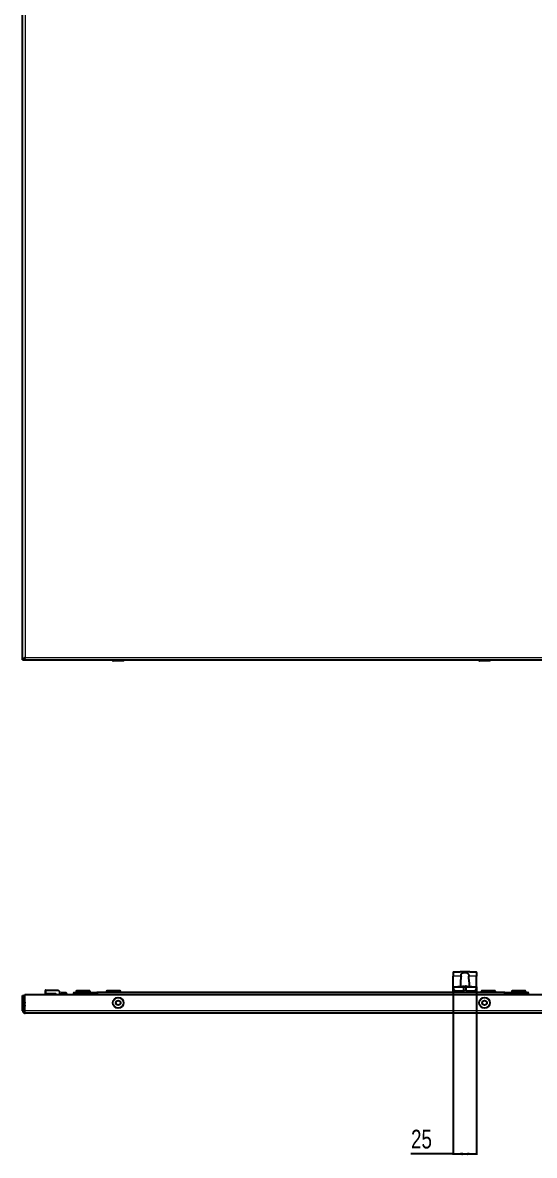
# Model space of a CAD drawing. Header units: millimetres. Extents: x -902 to 2905, y -1229 to 1219.
# Drawn here: x 1339 to 1885, y -1229 to -20 of the extents above; entities that cross this region are included whole.
import ezdxf

# ---------------------------------------------------------------- set-up
doc = ezdxf.new("R2010")
doc.units = ezdxf.units.MM
doc.layers.add('FORMAT', color=7, linetype='Continuous')
doc.styles.add('SLDTEXTSTYLE0', font='TXT', dxfattribs={"width": 0.75})
doc.dimstyles.new('SLDDIMSTYLE0', dxfattribs={"dimtxt": 20, "dimasz": 10, "dimexe": 0, "dimexo": 0.0625, "dimgap": 5, "dimtad": 2, "dimdec": 1, "dimrnd": 1e-09, "dimzin": 12, "dimdsep": 46, "dimtxsty": 'SLDTEXTSTYLE0', "dimsah": 1, "dimcen": 0.09, "dimadec": 0, "dimazin": 3, "dimtfac": 1, "dimtofl": 0, "dimtmove": 0, "dimatfit": 3, "dimfxl": 0, "dimfrac": 2, "dimtolj": 1, "dimtzin": 12, "dimarcsym": 0})

# ---------------------------------------------------------------- blocks, each defined once
blk = doc.blocks.new('_D_11')
at = {"layer": 'FORMAT'}
for p, q in [((1798.1, -1049.6), (1798.1, -1228.8)), ((1823.1, -1049.6), (1823.1, -1228.8)), ((1798.1, -1227.8), (1753.1, -1227.8)), ((1798.1, -1227.8), (1823.1, -1227.8))]:
    blk.add_line(p, q, dxfattribs=at)
for points in [[(1798.1, -1227.8), (1808.1, -1229.3), (1808.1, -1226.3)], [(1823.1, -1227.8), (1813.1, -1226.3), (1813.1, -1229.3)]]:
    blk.add_solid(points, dxfattribs=at)
at = {"layer": 'FORMAT', "insert": (1753.1, -1202), "char_height": 20, "attachment_point": 1, "style": 'SLDTEXTSTYLE0'}
blk.add_mtext('25', dxfattribs=at)

msp = doc.modelspace()

# ---------------------------------------------------------------- linework, layer by layer
at = {"color": 7, "linetype": 'Continuous', "lineweight": 25}
for p, q in [((1338.62, -700.62), (1338.62, 454.38)), ((1338.62, -700.62), (1340.62, -700.62)), ((1340.92, -700.62), (1340.92, -698.91)), ((1340.92, -700.62), (1931.32, -700.62)), ((1434.87, -700.62), (1434.87, -701.37)), ((1446.37, -701.37), (1446.37, -700.62)), ((1825.87, -700.62), (1825.87, -701.37)), ((1837.37, -701.37), (1837.37, -700.62)), ((1443.63, -701.62), (1435.12, -701.62)), ((1446.12, -701.62), (1443.63, -701.62)), ((1837.12, -701.62), (1826.12, -701.62)), ((1798.12, -1034.21), (1798.12, -1038.05)), ((1798.12, -1049.55), (1798.12, -1038.05)), ((1805.14, -1033.65), (1799.62, -1033.65)), ((1806.03, -1033.6), (1805.51, -1033.61)), ((1815.22, -1033.55), (1806.03, -1033.55)), ((1815.74, -1033.61), (1815.22, -1033.59)), ((1821.62, -1033.65), (1816.1, -1033.65)), ((1823.12, -1034.21), (1823.12, -1038.05)), ((1823.12, -1049.55), (1823.12, -1038.05)), ((1798.12, -1050.42), (1798.12, -1049.55)), ((1798.12, -1049.55), (1811.62, -1049.55)), ((1798.12, -1055.55), (1798.12, -1050.42)), ((1803, -1049.45), (1803, -1049.55)), ((1803.14, -1049.45), (1803.14, -1049.55)), ((1803.26, -1049.45), (1803.26, -1049.55)), ((1804.07, -1049.45), (1803.26, -1049.45)), ((1804.07, -1049.45), (1804.07, -1049.55)), ((1804.22, -1049.45), (1804.22, -1049.55)), ((1804.34, -1049.45), (1804.34, -1049.55)), ((1804.68, -1049.45), (1804.68, -1049.55)), ((1804.86, -1049.45), (1804.86, -1049.55)), ((1805.39, -1049.45), (1805.39, -1049.55)), ((1805.77, -1045.33), (1805.77, -1047.92)), ((1805.87, -1049.45), (1805.87, -1049.55)), ((1806.04, -1049.45), (1806.04, -1049.55)), ((1806.5, -1049.45), (1806.5, -1049.55)), ((1806.64, -1049.45), (1806.64, -1049.55)), ((1806.76, -1049.45), (1806.76, -1049.55)), ((1807.07, -1049.45), (1807.07, -1049.55)), ((1808.35, -1049.45), (1807.23, -1049.45)), ((1808.35, -1049.45), (1808.35, -1049.55)), ((1808.49, -1049.45), (1808.49, -1049.55)), ((1808.68, -1049.45), (1808.68, -1049.55)), ((1808.69, -1049.45), (1808.69, -1049.55)), ((1809.28, -1049.45), (1808.69, -1049.45)), ((1809.12, -1049.04), (1809.11, -1048.99)), ((1809.28, -1049.45), (1809.28, -1049.55)), ((1810.18, -1049.45), (1809.61, -1049.45)), ((1809.62, -1049.55), (1811.62, -1049.55)), ((1809.62, -1053.55), (1809.62, -1049.55)), ((1809.68, -1048.95), (1809.67, -1048.92)), ((1810.18, -1049.45), (1810.18, -1049.55)), ((1810.19, -1049.45), (1810.19, -1049.55)), ((1810.19, -1049.45), (1810.37, -1049.45)), ((1810.37, -1049.45), (1810.37, -1049.55)), ((1810.37, -1049.45), (1810.37, -1049.45)), ((1810.39, -1049.45), (1810.39, -1049.55)), ((1810.54, -1049.45), (1810.54, -1049.55)), ((1811.34, -1049.45), (1810.54, -1049.45)), ((1811.13, -1049.22), (1811.14, -1048.92)), ((1811.34, -1049.22), (1811.37, -1048.99)), ((1811.34, -1049.45), (1811.34, -1049.55)), ((1811.48, -1049.45), (1811.48, -1049.55)), ((1811.6, -1049.45), (1811.6, -1049.55)), ((1811.6, -1049.48), (1811.94, -1049.47)), ((1811.62, -1049.55), (1811.62, -1053.55)), ((1812.03, -1049.45), (1812.03, -1049.55)), ((1812.12, -1049.55), (1823.12, -1049.55)), ((1812.16, -1049.45), (1812.16, -1049.55)), ((1812.53, -1049.45), (1812.53, -1049.55)), ((1812.78, -1049.45), (1812.78, -1049.55)), ((1812.9, -1049.45), (1812.9, -1049.55)), ((1813.04, -1049.45), (1813.04, -1049.55)), ((1813.16, -1049.45), (1813.16, -1049.55)), ((1813.59, -1049.45), (1813.59, -1049.55)), ((1813.62, -1049.45), (1813.59, -1049.45)), ((1813.63, -1049.45), (1813.63, -1049.55)), ((1813.66, -1049.45), (1813.66, -1049.55)), ((1813.83, -1049.45), (1813.83, -1049.55)), ((1814.18, -1049.45), (1814.18, -1049.55)), ((1814.67, -1049.45), (1814.67, -1049.55)), ((1814.86, -1049.45), (1814.86, -1049.55)), ((1815.21, -1049.45), (1815.21, -1049.55)), ((1815.36, -1049.45), (1815.36, -1049.55)), ((1816.42, -1049.45), (1815.36, -1049.45)), ((1815.47, -1047.92), (1815.47, -1045.33)), ((1816.42, -1049.45), (1816.42, -1049.55)), ((1816.73, -1049.45), (1816.73, -1049.55)), ((1816.9, -1049.45), (1816.9, -1049.55)), ((1817.27, -1049.45), (1817.27, -1049.55)), ((1818.03, -1049.45), (1817.27, -1049.45)), ((1818.03, -1049.45), (1818.03, -1049.55)), ((1823.12, -1050.42), (1823.12, -1049.55)), ((1823.12, -1050.42), (1823.12, -1055.55)), ((1338.62, -1074.95), (1338.62, -1058.55)), ((1338.62, -1058.55), (1340.62, -1058.55)), ((1340.62, -1074.95), (1340.62, -1058.55)), ((1340.92, -1074.95), (1340.92, -1057.55)), ((1340.92, -1057.55), (1931.32, -1057.55)), ((1363.12, -1056.85), (1363.12, -1053.25)), ((1363.12, -1056.85), (1363.12, -1057.25)), ((1363.12, -1057.55), (1363.12, -1057.25)), ((1363.32, -1053.05), (1376.62, -1053.05)), ((1373.92, -1057.05), (1363.32, -1057.05)), ((1374.12, -1057.55), (1374.12, -1057.25)), ((1376.62, -1053.05), (1376.54, -1053.25)), ((1376.62, -1053.05), (1378.12, -1054.55)), ((1378.12, -1054.55), (1377.92, -1054.63)), ((1378.12, -1054.55), (1378.12, -1057.55)), ((1385.02, -1056.05), (1379.62, -1056.05)), ((1379.62, -1056.05), (1379.62, -1057.55)), ((1385.62, -1056.65), (1385.62, -1057.55)), ((1393.12, -1057.55), (1393.12, -1055.85)), ((1393.42, -1055.55), (1417.82, -1055.55)), ((1396.12, -1053.55), (1395.62, -1054.05)), ((1395.62, -1054.05), (1395.62, -1055.55)), ((1410.62, -1054.05), (1395.62, -1054.05)), ((1396.12, -1053.55), (1410.12, -1053.55)), ((1397.98, -1055.35), (1397.98, -1055.55)), ((1401.79, -1055.35), (1401.79, -1055.55)), ((1401.79, -1055.35), (1402.59, -1055.35)), ((1402.59, -1055.35), (1402.59, -1055.55)), ((1402.59, -1055.35), (1404.46, -1055.35)), ((1403.92, -1055.35), (1403.92, -1055.32)), ((1404.46, -1055.35), (1404.46, -1055.55)), ((1404.46, -1055.35), (1405.51, -1055.35)), ((1405.51, -1055.35), (1405.51, -1055.55)), ((1405.51, -1055.35), (1406.91, -1055.35)), ((1407.08, -1055.32), (1407.08, -1055.55)), ((1407.17, -1055.35), (1407.17, -1055.55)), ((1407.17, -1055.35), (1408.52, -1055.35)), ((1408.52, -1055.35), (1408.52, -1055.55)), ((1408.52, -1055.35), (1410.52, -1055.35)), ((1410.62, -1054.05), (1410.12, -1053.55)), ((1410.52, -1055.35), (1410.52, -1055.55)), ((1410.52, -1055.35), (1413.47, -1055.35)), ((1410.62, -1055.35), (1410.62, -1054.05)), ((1413.47, -1055.35), (1413.47, -1055.55)), ((1853.12, -1055.55), (1418.12, -1055.55)), ((1418.12, -1055.55), (1418.12, -1055.85)), ((1418.12, -1055.85), (1418.12, -1056.49)), ((1418.12, -1056.49), (1418.12, -1057.55)), ((1428.62, -1053.55), (1428.12, -1054.05)), ((1428.12, -1054.05), (1428.12, -1055.55)), ((1443.12, -1054.05), (1428.12, -1054.05)), ((1428.62, -1053.55), (1442.62, -1053.55)), ((1443.12, -1054.05), (1442.62, -1053.55)), ((1443.12, -1055.55), (1443.12, -1054.05)), ((1809.62, -1053.55), (1809.62, -1053.58)), ((1811.62, -1053.58), (1811.62, -1053.55)), ((1828.62, -1053.55), (1828.12, -1054.05)), ((1828.12, -1054.05), (1828.12, -1055.55)), ((1843.12, -1054.05), (1828.12, -1054.05)), ((1828.62, -1053.55), (1842.62, -1053.55)), ((1843.12, -1054.05), (1842.62, -1053.55)), ((1843.12, -1055.55), (1843.12, -1054.05)), ((1853.12, -1055.55), (1853.12, -1055.85)), ((1853.12, -1056.49), (1853.12, -1055.85)), ((1853.12, -1056.49), (1853.12, -1057.55)), ((1853.42, -1055.55), (1877.82, -1055.55)), ((1857.77, -1055.35), (1857.77, -1055.55)), ((1857.77, -1055.35), (1858.12, -1055.35)), ((1858.12, -1055.35), (1858.12, -1055.55)), ((1858.12, -1055.35), (1858.37, -1055.35)), ((1858.37, -1055.35), (1858.37, -1055.55)), ((1858.37, -1055.35), (1858.48, -1055.35)), ((1858.48, -1055.35), (1858.48, -1055.55)), ((1859.51, -1055.35), (1859.51, -1055.55)), ((1859.51, -1055.35), (1860.16, -1055.35)), ((1860.18, -1055.35), (1860.18, -1055.55)), ((1860.18, -1055.35), (1860.52, -1055.35)), ((1860.52, -1055.35), (1860.52, -1055.55)), ((1861.12, -1053.55), (1860.62, -1054.05)), ((1860.62, -1054.05), (1860.62, -1055.35)), ((1875.62, -1054.05), (1860.62, -1054.05)), ((1861.12, -1053.55), (1875.12, -1053.55)), ((1863.84, -1055.55), (1863.84, -1055.32)), ((1863.97, -1055.35), (1864.75, -1055.35)), ((1864.75, -1055.35), (1865.55, -1055.35)), ((1864.75, -1055.35), (1864.75, -1055.55)), ((1865.55, -1055.35), (1865.55, -1055.55)), ((1865.55, -1055.35), (1866.03, -1055.35)), ((1866.03, -1055.35), (1866.03, -1055.55)), ((1866.03, -1055.35), (1867.42, -1055.35)), ((1867.06, -1055.32), (1867.06, -1055.35)), ((1867.42, -1055.35), (1867.42, -1055.55)), ((1867.42, -1055.35), (1868.47, -1055.35)), ((1868.47, -1055.35), (1868.47, -1055.55)), ((1869.52, -1055.35), (1869.52, -1055.55)), ((1869.52, -1055.35), (1871.48, -1055.35)), ((1871.48, -1055.35), (1871.48, -1055.55)), ((1871.48, -1055.35), (1873.47, -1055.35)), ((1873.47, -1055.35), (1873.47, -1055.55)), ((1875.62, -1054.05), (1875.12, -1053.55)), ((1875.62, -1055.55), (1875.62, -1054.05)), ((1878.12, -1055.85), (1878.12, -1057.55)), ((1338.62, -1074.95), (1340.62, -1074.95)), ((1931.02, -1077.55), (1341.22, -1077.55))]:
    msp.add_line(p, q, dxfattribs=at)
at = {"color": 8, "linetype": 'Continuous', "lineweight": 18}
for p, q in [((1341.22, 451.78), (1341.22, -698.02)), ((1341.22, -698.02), (1931.02, -698.02)), ((1434.87, -701.37), (1443.77, -701.37)), ((1443.77, -701.37), (1446.37, -701.37)), ((1825.87, -701.37), (1837.37, -701.37)), ((1806.53, -1038.05), (1798.12, -1038.05)), ((1823.12, -1038.05), (1814.71, -1038.05)), ((1807.23, -1049.45), (1807.23, -1049.55)), ((1809.12, -1053.55), (1809.12, -1049.55)), ((1812.12, -1049.55), (1812.12, -1053.55)), ((1363.32, -1053.25), (1363.12, -1053.25)), ((1363.32, -1056.85), (1363.12, -1056.85)), ((1363.32, -1057.25), (1363.12, -1057.25)), ((1363.32, -1053.05), (1363.32, -1053.25)), ((1363.32, -1053.25), (1363.32, -1056.85)), ((1376.54, -1053.25), (1363.32, -1053.25)), ((1363.32, -1056.85), (1373.92, -1056.85)), ((1363.32, -1056.85), (1363.32, -1057.05)), ((1363.32, -1057.25), (1363.32, -1057.05)), ((1373.92, -1057.25), (1363.32, -1057.25)), ((1363.32, -1057.25), (1363.32, -1057.55)), ((1373.92, -1056.85), (1373.92, -1057.05)), ((1373.92, -1057.05), (1373.92, -1057.25)), ((1373.92, -1057.25), (1374.12, -1057.25)), ((1373.92, -1057.55), (1373.92, -1057.25)), ((1374.32, -1057.25), (1374.12, -1057.25)), ((1374.32, -1057.25), (1374.32, -1057.55)), ((1377.92, -1054.63), (1376.54, -1053.25)), ((1377.92, -1057.55), (1377.92, -1054.63)), ((1385.02, -1057.55), (1385.02, -1056.05)), ((1393.42, -1055.85), (1393.12, -1055.85)), ((1393.42, -1055.55), (1393.42, -1055.85)), ((1393.42, -1055.85), (1393.42, -1057.55)), ((1417.82, -1055.85), (1393.42, -1055.85)), ((1399.22, -1055.35), (1399.22, -1055.55)), ((1417.82, -1055.55), (1417.82, -1055.85)), ((1417.82, -1057.55), (1417.82, -1055.85)), ((1418.12, -1055.85), (1417.82, -1055.85)), ((1799.62, -1053.55), (1799.62, -1055.55)), ((1799.62, -1053.55), (1809.12, -1053.55)), ((1808.76, -1054.06), (1808.9, -1054.54)), ((1809.12, -1053.58), (1809.12, -1053.55)), ((1809.12, -1053.55), (1809.62, -1053.55)), ((1809.12, -1053.58), (1809.62, -1053.58)), ((1811.62, -1053.55), (1809.62, -1053.55)), ((1811.62, -1053.55), (1812.12, -1053.55)), ((1811.62, -1053.58), (1812.12, -1053.58)), ((1812.12, -1053.55), (1812.12, -1053.58)), ((1812.12, -1053.55), (1821.62, -1053.55)), ((1812.35, -1054.54), (1812.48, -1054.06)), ((1821.62, -1055.55), (1821.62, -1053.55)), ((1853.42, -1055.85), (1853.12, -1055.85)), ((1853.42, -1055.85), (1853.42, -1055.55)), ((1853.42, -1055.85), (1853.42, -1057.55)), ((1877.82, -1055.85), (1853.42, -1055.85)), ((1862.25, -1055.35), (1862.25, -1055.55)), ((1877.82, -1055.55), (1877.82, -1055.85)), ((1877.82, -1057.55), (1877.82, -1055.85)), ((1878.12, -1055.85), (1877.82, -1055.85)), ((1931.32, -1074.95), (1340.92, -1074.95))]:
    msp.add_line(p, q, dxfattribs=at)
at = {"color": 7, "linetype": 'Continuous', "lineweight": 25, "flags": 128}
for points in [[(1340.92, -1063.53), (1340.76, -1063.8), (1340.62, -1064.05)], [(1340.92, -1065.95), (1340.8, -1066.43), (1340.62, -1068.05)], [(1340.62, -1068.05), (1340.8, -1069.66), (1340.92, -1070.15)], [(1340.62, -1072.05), (1340.76, -1072.3), (1340.92, -1072.56)]]:
    msp.add_lwpolyline(points, dxfattribs=at)
at = {"color": 8, "linetype": 'Continuous', "lineweight": 18, "flags": 128}
for points in [[(1340.62, -1064.73), (1340.63, -1064.71), (1340.92, -1064.12)], [(1340.92, -1071.97), (1340.63, -1071.38), (1340.62, -1071.36)]]:
    msp.add_lwpolyline(points, dxfattribs=at)
at = {"color": 7, "linetype": 'Continuous', "lineweight": 25}
for centre, radius in [((1440.62, -1066.55), 5.75), ((1831.62, -1066.55), 5.75), ((1440.62, -1066.55), 2.5), ((1831.62, -1066.55), 2.5)]:
    msp.add_circle(centre, radius, dxfattribs=at)
at = {"color": 8, "linetype": 'Continuous', "lineweight": 18}
for centre in [(1440.62, -1066.55), (1831.62, -1066.55)]:
    msp.add_circle(centre, 5.5, dxfattribs=at)
at = {"color": 7, "linetype": 'Continuous', "lineweight": 25}
for centre, radius, start, end in [((1435.12, -701.37), 0.25, 180, 270), ((1446.12, -701.37), 0.25, 270, 0), ((1826.12, -701.37), 0.25, 180, 270), ((1837.12, -701.37), 0.25, 270, 0), ((1810.62, -1056.85), 8, 100.36105, 108.44798), ((1810.62, -1056.8), 7.96, 100.89077, 108.04758), ((1808.31, -1049.85), 0.629, 75.56061, 104.43939), ((1810.69, -1055.26), 6.42, 102.43439, 110.29863), ((1809.86, -1052.7), 3.79, 92.89181, 101.41741), ((1810.37, -1056.46), 7.54, 92.0538, 98.08286), ((1809.6, -1049.44), 0.529, 72.04531, 81.62058), ((1809.89, -1053.27), 4.35, 79.33098, 87.2142), ((1811.35, -1053.27), 4.35, 92.7858, 100.66902), ((1807.37, -1049.97), 3.47, 12.23422, 16.46564), ((1811.3, -1056.48), 7.26, 85.75775, 94.24225), ((1810.87, -1056.47), 7.56, 85.34019, 87.94363), ((1811.66, -1049.51), 0.598, 99.01037, 119.47613), ((1810.5, -1051.17), 2.34, 55.39631, 68.27823), ((1811.38, -1052.7), 3.79, 78.58259, 87.10819), ((1810.62, -1056.85), 8, 70.1778, 79.63895), ((1363.32, -1053.25), 0.2, 90, 180), ((1363.32, -1056.85), 0.2, 180, 270), ((1373.92, -1057.25), 0.2, 0, 90), ((1385.02, -1056.65), 0.6, 0, 90), ((1393.42, -1055.85), 0.3, 90, 180), ((1417.82, -1055.85), 0.3, 0, 90), ((1810.62, -1060.55), 6.25, 106.01339, 126.8699), ((1808.62, -1053.58), 1, 286.01339, 0), ((1812.62, -1053.58), 1, 180, 253.98661), ((1810.62, -1060.55), 6.25, 53.1301, 73.98661), ((1853.42, -1055.85), 0.3, 90, 180), ((1877.82, -1055.85), 0.3, 0, 90)]:
    msp.add_arc(centre, radius, start, end, dxfattribs=at)
at = {"color": 8, "linetype": 'Continuous', "lineweight": 18}
for centre, radius, start, end in [((1373.92, -1057.25), 0.4, 0, 90), ((1810.62, -1060.55), 6.75, 106.01339, 132.20545), ((1808.62, -1053.58), 0.5, 286.01339, 0), ((1812.62, -1053.58), 0.5, 180, 253.98661), ((1810.62, -1060.55), 6.75, 47.79455, 73.98661)]:
    msp.add_arc(centre, radius, start, end, dxfattribs=at)
at = {"color": 7, "linetype": 'Continuous', "lineweight": 25}
for points, knots in [([(1341.22, -698.02), (1340.93, -698.2), (1340.3, -698.6), (1339.44, -699.23), (1338.76, -699.91), (1338.67, -700.38), (1338.62, -700.62)], [0, 0, 0, 0, 0.2113527, 0.4661677, 0.7210903, 1, 1, 1, 1]), ([(1341.22, -698.02), (1341.09, -698.4), (1340.86, -699.02), (1340.66, -699.88), (1340.63, -700.37), (1340.62, -700.62)], [0, 0, 0, 0, 0.4375, 0.7156903, 1, 1, 1, 1]), ([(1799.62, -1033.65), (1799.45, -1033.65), (1799.12, -1033.66), (1798.67, -1033.72), (1798.33, -1033.84), (1798.15, -1034.01), (1798.13, -1034.15), (1798.12, -1034.21)], [0, 0, 0, 0, 0.2129003, 0.4257071, 0.6406126, 0.8533821, 1, 1, 1, 1]), ([(1805.14, -1033.65), (1805.24, -1033.64), (1805.37, -1033.62), (1805.48, -1033.61), (1805.51, -1033.61)], [0, 0, 0, 0, 0.78940274, 1, 1, 1, 1]), ([(1806.53, -1038.05), (1806.48, -1039.05), (1806.37, -1041.19), (1805.85, -1043.63), (1805.79, -1044.94), (1805.77, -1045.33)], [0, 0, 0, 0, 0.3788234, 0.8122279, 1, 1, 1, 1]), ([(1806.53, -1038.05), (1806.55, -1037.63), (1806.59, -1036.8), (1806.95, -1035.71), (1807.6, -1034.9), (1808.53, -1034.41), (1809.68, -1034.17), (1811.01, -1034.12), (1812.35, -1034.29), (1813.48, -1034.76), (1814.21, -1035.56), (1814.59, -1036.59), (1814.71, -1037.46), (1814.71, -1037.95), (1814.71, -1038.05)], [0, 0, 0, 0, 0.0885051, 0.1771377, 0.2628581, 0.3446937, 0.4304853, 0.5251934, 0.6256454, 0.7239113, 0.8124944, 0.894483, 0.9789968, 1, 1, 1, 1]), ([(1815.47, -1045.33), (1815.39, -1044.42), (1815.22, -1042.56), (1814.75, -1039.97), (1814.72, -1038.43), (1814.71, -1038.05)], [0, 0, 0, 0, 0.4176682, 0.852903, 1, 1, 1, 1]), ([(1815.74, -1033.61), (1815.75, -1033.61), (1815.86, -1033.62), (1815.99, -1033.64), (1816.1, -1033.65)], [0, 0, 0, 0, 0.1619735, 1, 1, 1, 1]), ([(1823.12, -1034.21), (1823.11, -1034.13), (1823.08, -1033.97), (1822.84, -1033.81), (1822.48, -1033.71), (1822.05, -1033.66), (1821.75, -1033.65), (1821.62, -1033.65)], [0, 0, 0, 0, 0.2056827, 0.4113459, 0.6186494, 0.8323389, 1, 1, 1, 1]), ([(1798.12, -1050.42), (1798.14, -1050.59), (1798.2, -1051.02), (1798.67, -1051.97), (1799.2, -1052.86), (1799.55, -1053.43), (1799.62, -1053.54), (1799.62, -1053.55)], [0, 0, 0, 0, 0.1941403, 0.4852754, 0.8987792, 0.9967692, 1, 1, 1, 1]), ([(1803.14, -1049.45), (1803.12, -1049.45), (1803.08, -1049.45), (1803.03, -1049.45), (1803, -1049.45), (1803, -1049.45), (1803, -1049.45)], [0, 0, 0, 0, 0.2808356, 0.55925, 0.7791823, 1, 1, 1, 1]), ([(1803.26, -1049.45), (1803.26, -1049.45), (1803.26, -1049.45), (1803.23, -1049.45), (1803.19, -1049.45), (1803.16, -1049.45), (1803.14, -1049.45)], [0, 0, 0, 0, 0.2808879, 0.5594825, 0.7792702, 1, 1, 1, 1]), ([(1804.22, -1049.45), (1804.21, -1049.45), (1804.17, -1049.45), (1804.12, -1049.45), (1804.09, -1049.45), (1804.07, -1049.45)], [0, 0, 0, 0, 0.2806376, 0.5608768, 1, 1, 1, 1]), ([(1804.34, -1049.45), (1804.34, -1049.45), (1804.34, -1049.45), (1804.31, -1049.45), (1804.27, -1049.45), (1804.24, -1049.45), (1804.22, -1049.45)], [0, 0, 0, 0, 0.28094104, 0.55911367, 0.77908921, 1, 1, 1, 1]), ([(1804.86, -1049.45), (1804.8, -1049.45), (1804.69, -1049.45), (1804.68, -1049.45), (1804.68, -1049.45)], [0, 0, 0, 0, 0.5593117, 1, 1, 1, 1]), ([(1805.39, -1049.45), (1805.34, -1049.45), (1805.22, -1049.45), (1805.02, -1049.45), (1804.92, -1049.45), (1804.86, -1049.45)], [0, 0, 0, 0, 0.280496, 0.560765, 1, 1, 1, 1]), ([(1805.87, -1049.45), (1805.8, -1049.45), (1805.68, -1049.45), (1805.48, -1049.45), (1805.39, -1049.45)], [0, 0, 0, 0, 0.560137, 1, 1, 1, 1]), ([(1805.77, -1047.92), (1805.81, -1048.19), (1805.9, -1048.73), (1806.69, -1049.19), (1807.68, -1049.39), (1808.46, -1049.43), (1808.74, -1049.44)], [0, 0, 0, 0, 0.2891573, 0.5794111, 0.8475326, 1, 1, 1, 1]), ([(1806.04, -1049.45), (1806.04, -1049.45), (1806.02, -1049.45), (1805.92, -1049.45), (1805.87, -1049.45)], [0, 0, 0, 0, 0.5599138, 1, 1, 1, 1]), ([(1806.64, -1049.45), (1806.62, -1049.45), (1806.58, -1049.45), (1806.53, -1049.45), (1806.5, -1049.45), (1806.5, -1049.45), (1806.5, -1049.45)], [0, 0, 0, 0, 0.2807653, 0.5591779, 0.7791749, 1, 1, 1, 1]), ([(1806.76, -1049.45), (1806.76, -1049.45), (1806.76, -1049.45), (1806.73, -1049.45), (1806.69, -1049.45), (1806.66, -1049.45), (1806.64, -1049.45)], [0, 0, 0, 0, 0.280828, 0.5594169, 0.7793931, 1, 1, 1, 1]), ([(1807.23, -1049.45), (1807.21, -1049.45), (1807.17, -1049.45), (1807.11, -1049.45), (1807.08, -1049.45), (1807.08, -1049.45), (1807.07, -1049.45)], [0, 0, 0, 0, 0.2809514, 0.5599669, 0.7794314, 1, 1, 1, 1]), ([(1808.49, -1049.45), (1808.49, -1049.45), (1808.48, -1049.45), (1808.45, -1049.45), (1808.4, -1049.45), (1808.37, -1049.45), (1808.35, -1049.45)], [0, 0, 0, 0, 0.2807125, 0.5587014, 0.7790455, 1, 1, 1, 1]), ([(1808.69, -1049.45), (1808.69, -1049.45), (1808.68, -1049.45), (1808.68, -1049.45), (1808.68, -1049.45)], [0, 0, 0, 0, 0.56008114, 1, 1, 1, 1]), ([(1809.12, -1049.55), (1809.12, -1049.55), (1809.13, -1049.55), (1809.13, -1049.55), (1809.15, -1049.55), (1809.18, -1049.55), (1809.3, -1049.55), (1809.52, -1049.55), (1809.59, -1049.55), (1809.62, -1049.55)], [0, 0, 0, 0, 0.0016702, 0.0038887, 0.0095313, 0.0343611, 0.1327508, 0.5262135, 1, 1, 1, 1]), ([(1809.46, -1049.45), (1809.44, -1049.45), (1809.39, -1049.45), (1809.32, -1049.45), (1809.3, -1049.45), (1809.28, -1049.45)], [0, 0, 0, 0, 0.2812256, 0.5615217, 1, 1, 1, 1]), ([(1810.19, -1049.45), (1810.19, -1049.45), (1810.19, -1049.45), (1810.18, -1049.45), (1810.18, -1049.45)], [0, 0, 0, 0, 0.55950427, 1, 1, 1, 1]), ([(1810.54, -1049.45), (1810.52, -1049.45), (1810.48, -1049.45), (1810.42, -1049.45), (1810.39, -1049.45), (1810.39, -1049.45), (1810.39, -1049.45)], [0, 0, 0, 0, 0.2808549, 0.5597179, 0.7795181, 1, 1, 1, 1]), ([(1811.48, -1049.45), (1811.46, -1049.45), (1811.42, -1049.45), (1811.37, -1049.45), (1811.34, -1049.45), (1811.34, -1049.45), (1811.34, -1049.45)], [0, 0, 0, 0, 0.2808126, 0.5590988, 0.7791702, 1, 1, 1, 1]), ([(1811.6, -1049.45), (1811.6, -1049.45), (1811.6, -1049.45), (1811.57, -1049.45), (1811.53, -1049.45), (1811.5, -1049.45), (1811.48, -1049.45)], [0, 0, 0, 0, 0.2809124, 0.5594047, 0.7791083, 1, 1, 1, 1]), ([(1811.62, -1049.55), (1811.66, -1049.55), (1811.74, -1049.55), (1812, -1049.55), (1812.12, -1049.55), (1812.12, -1049.55)], [0, 0, 0, 0, 0.4754612, 0.9940565, 1, 1, 1, 1]), ([(1812.03, -1049.45), (1812.01, -1049.45), (1811.97, -1049.45), (1811.92, -1049.45), (1811.89, -1049.45), (1811.89, -1049.45), (1811.89, -1049.45)], [0, 0, 0, 0, 0.28088848, 0.55902285, 0.77915511, 1, 1, 1, 1]), ([(1812.16, -1049.45), (1812.15, -1049.45), (1812.15, -1049.45), (1812.13, -1049.45), (1812.08, -1049.45), (1812.05, -1049.45), (1812.03, -1049.45)], [0, 0, 0, 0, 0.2809002, 0.5594983, 0.7791483, 1, 1, 1, 1]), ([(1812.53, -1049.45), (1812.47, -1049.45), (1812.36, -1049.45), (1812.23, -1049.45), (1812.16, -1049.45), (1812.16, -1049.45), (1812.16, -1049.45)], [0, 0, 0, 0, 0.2809352, 0.5594866, 0.7792447, 1, 1, 1, 1]), ([(1812.78, -1049.45), (1812.74, -1049.45), (1812.66, -1049.45), (1812.57, -1049.45), (1812.53, -1049.45)], [0, 0, 0, 0, 0.5594415, 1, 1, 1, 1]), ([(1812.61, -1049.45), (1813.05, -1049.41), (1813.96, -1049.34), (1814.91, -1049.04), (1815.41, -1048.55), (1815.45, -1048.11), (1815.47, -1047.92)], [0, 0, 0, 0, 0.2581005, 0.5320515, 0.8005593, 1, 1, 1, 1]), ([(1812.9, -1049.45), (1812.89, -1049.45), (1812.89, -1049.45), (1812.81, -1049.45), (1812.78, -1049.45)], [0, 0, 0, 0, 0.5603128, 1, 1, 1, 1]), ([(1813.04, -1049.45), (1813.02, -1049.45), (1812.98, -1049.45), (1812.93, -1049.45), (1812.9, -1049.45), (1812.9, -1049.45), (1812.9, -1049.45)], [0, 0, 0, 0, 0.2809103, 0.559174, 0.7791663, 1, 1, 1, 1]), ([(1813.16, -1049.45), (1813.16, -1049.45), (1813.16, -1049.45), (1813.13, -1049.45), (1813.09, -1049.45), (1813.06, -1049.45), (1813.04, -1049.45)], [0, 0, 0, 0, 0.2808487, 0.55949, 0.7791576, 1, 1, 1, 1]), ([(1813.66, -1049.45), (1813.65, -1049.45), (1813.63, -1049.45), (1813.63, -1049.45), (1813.63, -1049.45)], [0, 0, 0, 0, 0.56069105, 1, 1, 1, 1]), ([(1813.83, -1049.45), (1813.79, -1049.45), (1813.73, -1049.45), (1813.68, -1049.45), (1813.66, -1049.45)], [0, 0, 0, 0, 0.5595417, 1, 1, 1, 1]), ([(1814.18, -1049.45), (1814.11, -1049.45), (1813.98, -1049.45), (1813.88, -1049.45), (1813.83, -1049.45)], [0, 0, 0, 0, 0.5605138, 1, 1, 1, 1]), ([(1814.67, -1049.45), (1814.59, -1049.45), (1814.46, -1049.45), (1814.26, -1049.45), (1814.18, -1049.45)], [0, 0, 0, 0, 0.5592171, 1, 1, 1, 1]), ([(1814.86, -1049.45), (1814.86, -1049.45), (1814.85, -1049.45), (1814.72, -1049.45), (1814.67, -1049.45)], [0, 0, 0, 0, 0.56034041, 1, 1, 1, 1]), ([(1815.36, -1049.45), (1815.34, -1049.45), (1815.29, -1049.45), (1815.24, -1049.45), (1815.21, -1049.45), (1815.21, -1049.45), (1815.21, -1049.45)], [0, 0, 0, 0, 0.28087192, 0.55970119, 0.77938223, 1, 1, 1, 1]), ([(1816.9, -1049.45), (1816.85, -1049.45), (1816.75, -1049.45), (1816.74, -1049.45), (1816.73, -1049.45)], [0, 0, 0, 0, 0.5589475, 1, 1, 1, 1]), ([(1817.27, -1049.45), (1817.2, -1049.45), (1817.06, -1049.45), (1816.95, -1049.45), (1816.9, -1049.45)], [0, 0, 0, 0, 0.5597473, 1, 1, 1, 1]), ([(1821.62, -1053.55), (1821.62, -1053.54), (1821.69, -1053.43), (1822.04, -1052.86), (1822.57, -1051.97), (1823.04, -1051.02), (1823.1, -1050.59), (1823.12, -1050.42)], [0, 0, 0, 0, 0.0032308, 0.1012208, 0.5147246, 0.8058597, 1, 1, 1, 1]), ([(1397.98, -1055.35), (1398.16, -1055.35), (1398.5, -1055.35), (1398.99, -1055.35), (1399.22, -1055.35)], [0, 0, 0, 0, 0.5367999, 1, 1, 1, 1]), ([(1399.22, -1055.35), (1399.59, -1055.35), (1400.29, -1055.35), (1401.14, -1055.35), (1401.59, -1055.35), (1401.62, -1055.35)], [0, 0, 0, 0, 0.5224374, 0.9756494, 1, 1, 1, 1]), ([(1858.48, -1055.35), (1858.62, -1055.35), (1858.89, -1055.35), (1859.32, -1055.35), (1859.51, -1055.35)], [0, 0, 0, 0, 0.5476433, 1, 1, 1, 1]), ([(1860.52, -1055.35), (1860.86, -1055.35), (1861.49, -1055.35), (1862.01, -1055.35), (1862.25, -1055.35)], [0, 0, 0, 0, 0.5367999, 1, 1, 1, 1]), ([(1862.25, -1055.35), (1862.58, -1055.35), (1863.18, -1055.35), (1863.75, -1055.35), (1863.78, -1055.35), (1863.79, -1055.35)], [0, 0, 0, 0, 0.41567843, 0.77627748, 1, 1, 1, 1]), ([(1868.65, -1055.35), (1868.69, -1055.35), (1868.97, -1055.35), (1869.26, -1055.35), (1869.52, -1055.35)], [0, 0, 0, 0, 0.13949841, 1, 1, 1, 1]), ([(1340.62, -1074.95), (1340.65, -1075.12), (1340.69, -1075.35), (1340.9, -1075.42), (1340.96, -1075.44)], [0, 0, 0, 0, 0.7245637, 1, 1, 1, 1])]:
    msp.add_open_spline(points, degree=3, knots=knots, dxfattribs=at)
for points in [[(1340.92, -700.62), (1340.95, -700.58), (1341, -700.5), (1341.07, -699.9), (1341.15, -699.04), (1341.2, -698.36), (1341.22, -698.02)], [(1338.62, -1074.95), (1338.66, -1075.29), (1338.74, -1075.97), (1339.34, -1076.83), (1340.2, -1077.43), (1340.88, -1077.51), (1341.22, -1077.55)], [(1341.22, -1077.55), (1341.2, -1077.51), (1341.15, -1077.43), (1341.07, -1076.83), (1341, -1075.97), (1340.95, -1075.29), (1340.92, -1074.95)]]:
    msp.add_open_spline(points, degree=3, dxfattribs=at)

# ---------------------------------------------------------------- dimensions: what is measured, and where the dimension line sits
at = {"layer": 'FORMAT'}
dim = msp.add_linear_dim(base=(1823.12, -1227.8), p1=(1798.12, -1049.55), p2=(1823.12, -1049.55), dimstyle='SLDDIMSTYLE0', dxfattribs=at)
dim.commit()
dim.dimension.update_dxf_attribs({"geometry": '_D_11', "text_midpoint": (1767.86, -1227.8), "dimtype": 160})

doc.saveas('drawing.dxf')
